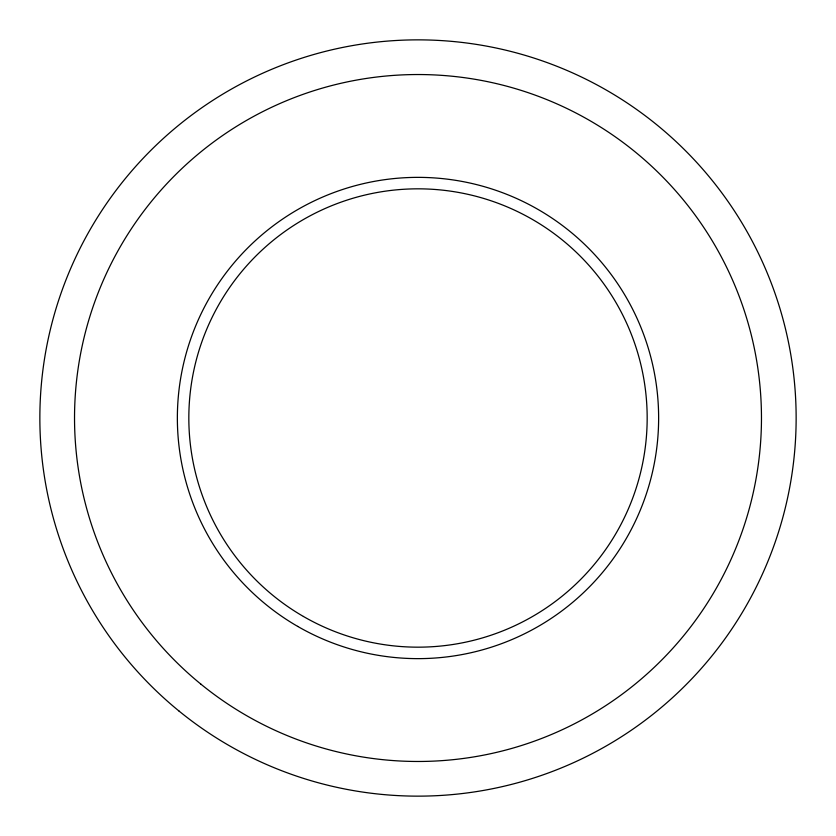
<?xml version="1.0" encoding="UTF-8"?>
<svg xmlns="http://www.w3.org/2000/svg" width="836" height="836" viewBox="0 0 836 836"><rect width="100%" height="100%" fill="white"/><g stroke="black" fill="none" stroke-linecap="round" stroke-linejoin="round"><path stroke-width="1.25" d="M303.416 616.466A229.168 229.168 0 0 0 647.168 418A229.168 229.168 0 0 0 303.416 219.534A229.168 229.168 0 0 0 303.416 616.466M179.008 711.039A378.133 378.133 0 0 0 791.274 478.453A378.133 378.133 0 0 0 283.717 64.508A378.133 378.133 0 0 0 179.008 711.039M200.922 684.172A343.46 343.46 0 0 0 757.05 472.904A343.46 343.46 0 0 0 296.028 96.924A343.46 343.46 0 0 0 200.922 684.172M297.679 626.394A240.632 240.632 0 0 0 658.632 418A240.632 240.632 0 0 0 297.679 209.606A240.632 240.632 0 0 0 297.679 626.394"/></g></svg>
